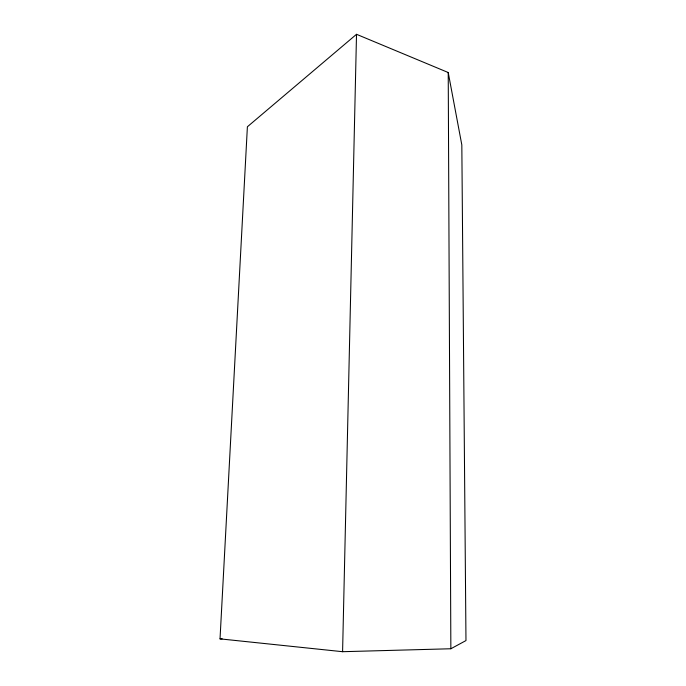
<?xml version="1.0" encoding="UTF-8"?>
<svg xmlns="http://www.w3.org/2000/svg" width="686" height="686" viewBox="0 0 686 686"><rect width="100%" height="100%" fill="white"/><g stroke="black" fill="none" stroke-linecap="round" stroke-linejoin="round"><path stroke-width="1.03" d="M342.588 651.7L356.514 34.3L448.224 72.519L461.824 144.918L465.974 640.57L450.856 648.759L342.588 651.7L220.026 638.863L247.389 126.773L356.514 34.3M220.026 638.863L222.144 638.829M448.224 72.519L450.856 648.759"/></g></svg>
